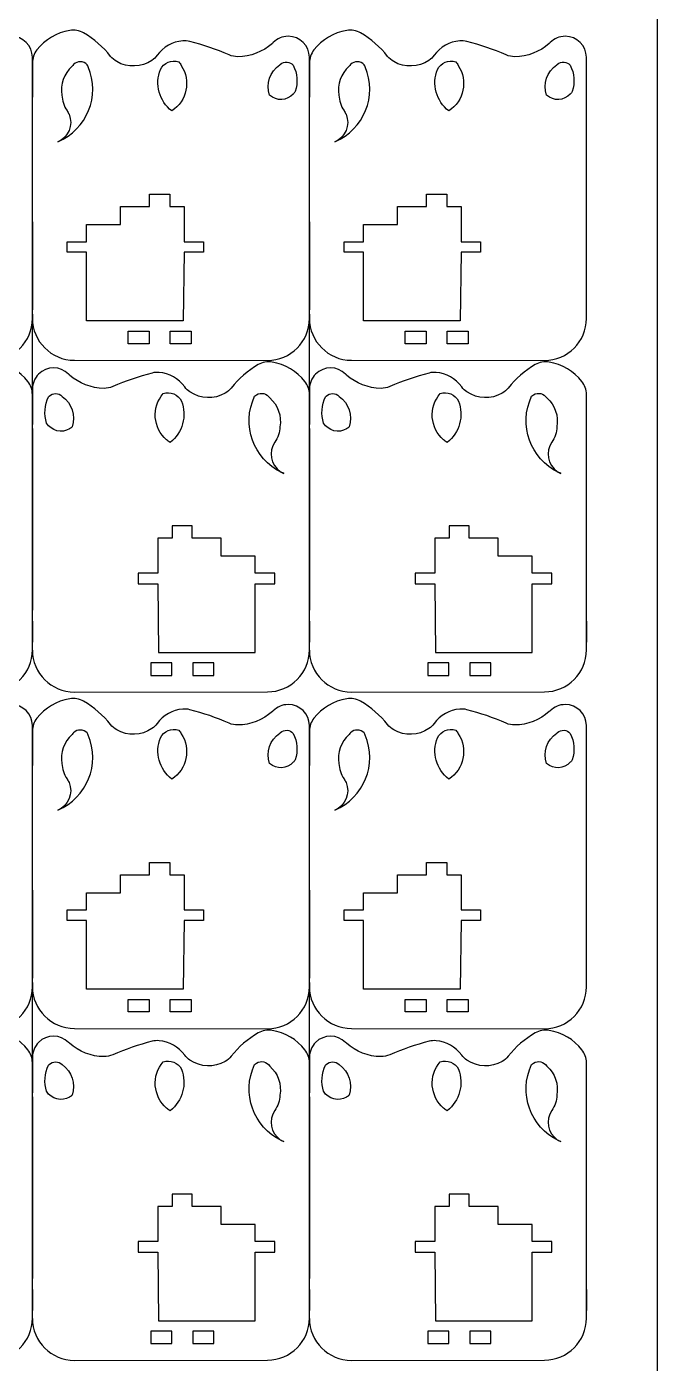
# Model space of a CAD drawing. Header units: inches. Extents: x -1166 to 134, y 1090 to 1990.
# Drawn here: x -15.9 to 134.4, y 1262.4 to 1580.8 of the extents above; entities that cross this region are included whole.
import ezdxf

# ---------------------------------------------------------------- set-up
doc = ezdxf.new("R2010")
doc.units = ezdxf.units.IN
doc.header["$MEASUREMENT"] = 0
for name, color, linetype in [('Corte exterior', 7, 'Continuous'), ('grabado linea medio', 7, 'Continuous'), ('Material', 7, 'Continuous')]:
    doc.layers.add(name, color=color, linetype=linetype)

# ---------------------------------------------------------------- blocks, each defined once
blk = doc.blocks.new('block 449')
at = {"layer": 'Corte exterior', "color": 1, "lineweight": 25}
blk.add_lwpolyline([(-14.5, 1439.18), (-14.5, 1434.18)], dxfattribs=at)
blk = doc.blocks.new('block 450')
at = {"layer": 'Corte exterior', "color": 1, "lineweight": 25}
blk.add_lwpolyline([(-14.5, 1280), (-14.5, 1275)], dxfattribs=at)
blk = doc.blocks.new('block 454')
at = {"layer": 'Corte exterior', "color": 1, "lineweight": 25}
blk.add_open_spline([(-80.51, 1273.11), (-80.51, 1267.59), (-76.03, 1263.11), (-70.51, 1263.11), (-70.5, 1263.11), (-70.5, 1263.11), (-70.5, 1263.11), (-70.5, 1263.11), (-24.5, 1263.16), (-24.5, 1263.16), (-18.98, 1263.16), (-14.51, 1267.64), (-14.51, 1273.16), (-14.51, 1273.16), (-14.51, 1334), (-14.51, 1334), (-14.51, 1335.12), (-14.88, 1336.2), (-15.58, 1337.08), (-17.51, 1339.55), (-20.3, 1341.2), (-23.39, 1341.71), (-24.53, 1341.9), (-25.7, 1341.69), (-26.71, 1341.11), (-29.18, 1339.68), (-31.36, 1337.79), (-33.13, 1335.54), (-33.53, 1335.03), (-34.03, 1334.6), (-34.59, 1334.28), (-37.22, 1332.79), (-40.46, 1332.91), (-42.97, 1334.59), (-43.45, 1334.92), (-43.87, 1335.32), (-44.22, 1335.79), (-45.66, 1337.77), (-47.89, 1339.03), (-50.33, 1339.24), (-50.89, 1339.29), (-51.46, 1339.25), (-52, 1339.11), (-55.21, 1338.29), (-58.34, 1337.21), (-61.37, 1335.88), (-62.02, 1335.59), (-62.73, 1335.44), (-63.44, 1335.45), (-66.48, 1335.48), (-69.4, 1336.62), (-71.67, 1338.64), (-71.74, 1338.7), (-71.81, 1338.77), (-71.88, 1338.84), (-73.85, 1340.81), (-77.05, 1340.82), (-79.02, 1338.85), (-79.96, 1337.91), (-80.5, 1336.64), (-80.51, 1335.31), (-80.51, 1335.31), (-80.5, 1353.15), (-80.5, 1353.15), (-80.5, 1353.15), (-80.5, 1352.15), (-80.5, 1352.15), (-80.5, 1346.63), (-76.03, 1342.16), (-70.52, 1342.15), (-70.52, 1342.15), (-24.51, 1342.1), (-24.51, 1342.1), (-18.99, 1342.1), (-14.51, 1346.57), (-14.5, 1352.1), (-14.5, 1352.1), (-14.5, 1352.1), (-14.5, 1352.1), (-14.5, 1352.1), (-14.5, 1414.31), (-14.5, 1414.31), (-14.53, 1417.09), (-16.8, 1419.34), (-19.59, 1419.32), (-20.92, 1419.31), (-22.19, 1418.77), (-23.13, 1417.83), (-23.2, 1417.76), (-23.27, 1417.7), (-23.34, 1417.63), (-25.61, 1415.61), (-28.53, 1414.48), (-31.57, 1414.45), (-32.28, 1414.44), (-32.99, 1414.58), (-33.64, 1414.87), (-36.67, 1416.2), (-39.8, 1417.28), (-43.01, 1418.1), (-43.56, 1418.24), (-44.12, 1418.28), (-44.68, 1418.24), (-47.12, 1418.02), (-49.35, 1416.76), (-50.8, 1414.79), (-51.14, 1414.32), (-51.56, 1413.91), (-52.05, 1413.59), (-54.55, 1411.91), (-57.79, 1411.78), (-60.42, 1413.27), (-60.98, 1413.6), (-61.48, 1414.02), (-61.88, 1414.53), (-63.65, 1416.78), (-65.83, 1418.67), (-68.31, 1420.1), (-69.31, 1420.68), (-70.48, 1420.9), (-71.63, 1420.71), (-74.72, 1420.19), (-77.5, 1418.54), (-79.44, 1416.08), (-80.13, 1415.2), (-80.5, 1414.11), (-80.5, 1412.99), (-80.5, 1412.99), (-80.5, 1404.81), (-80.5, 1404.81)], degree=3, knots=[0, 0, 0, 0, 1, 1, 1, 2, 2, 2, 3, 3, 3, 4, 4, 4, 5, 5, 5, 6, 6, 6, 7, 7, 7, 8, 8, 8, 9, 9, 9, 10, 10, 10, 11, 11, 11, 12, 12, 12, 13, 13, 13, 14, 14, 14, 15, 15, 15, 16, 16, 16, 17, 17, 17, 18, 18, 18, 19, 19, 19, 20, 20, 20, 21, 21, 21, 22, 22, 22, 23, 23, 23, 24, 24, 24, 25, 25, 25, 26, 26, 26, 27, 27, 27, 28, 28, 28, 29, 29, 29, 30, 30, 30, 31, 31, 31, 32, 32, 32, 33, 33, 33, 34, 34, 34, 35, 35, 35, 36, 36, 36, 37, 37, 37, 38, 38, 38, 39, 39, 39, 40, 40, 40, 41, 41, 41, 42, 42, 42, 43, 43, 43, 43], dxfattribs=at)
blk = doc.blocks.new('block 455')
at = {"layer": 'Corte exterior', "color": 1, "lineweight": 25}
blk.add_open_spline([(-80.51, 1432.3), (-80.51, 1426.77), (-76.03, 1422.3), (-70.51, 1422.3), (-70.5, 1422.3), (-70.5, 1422.3), (-70.5, 1422.3), (-70.5, 1422.3), (-24.5, 1422.34), (-24.5, 1422.34), (-18.98, 1422.35), (-14.51, 1426.82), (-14.51, 1432.34), (-14.51, 1432.34), (-14.51, 1493.18), (-14.51, 1493.18), (-14.51, 1494.3), (-14.88, 1495.39), (-15.58, 1496.27), (-17.51, 1498.73), (-20.3, 1500.38), (-23.39, 1500.9), (-24.53, 1501.09), (-25.7, 1500.87), (-26.71, 1500.29), (-29.18, 1498.86), (-31.36, 1496.97), (-33.13, 1494.72), (-33.53, 1494.21), (-34.03, 1493.79), (-34.59, 1493.47), (-37.22, 1491.97), (-40.46, 1492.1), (-42.97, 1493.78), (-43.45, 1494.1), (-43.87, 1494.51), (-44.22, 1494.98), (-45.66, 1496.95), (-47.89, 1498.21), (-50.33, 1498.43), (-50.89, 1498.47), (-51.46, 1498.43), (-52, 1498.29), (-55.21, 1497.47), (-58.34, 1496.39), (-61.37, 1495.06), (-62.02, 1494.77), (-62.73, 1494.63), (-63.44, 1494.64), (-66.48, 1494.67), (-69.4, 1495.8), (-71.67, 1497.82), (-71.74, 1497.89), (-71.81, 1497.95), (-71.88, 1498.02), (-73.85, 1500), (-77.05, 1500), (-79.02, 1498.03), (-79.96, 1497.1), (-80.5, 1495.82), (-80.51, 1494.5), (-80.51, 1494.5), (-80.5, 1512.33), (-80.5, 1512.33), (-80.5, 1512.33), (-80.5, 1511.33), (-80.5, 1511.33), (-80.5, 1505.82), (-76.03, 1501.34), (-70.52, 1501.33), (-70.52, 1501.33), (-24.51, 1501.29), (-24.51, 1501.29), (-18.99, 1501.28), (-14.51, 1505.76), (-14.5, 1511.28), (-14.5, 1511.28), (-14.5, 1511.29), (-14.5, 1511.29), (-14.5, 1511.29), (-14.5, 1573.49), (-14.5, 1573.49), (-14.53, 1576.28), (-16.8, 1578.52), (-19.59, 1578.5), (-20.92, 1578.49), (-22.19, 1577.96), (-23.13, 1577.02), (-23.2, 1576.95), (-23.27, 1576.88), (-23.34, 1576.81), (-25.61, 1574.79), (-28.53, 1573.66), (-31.57, 1573.63), (-32.28, 1573.62), (-32.99, 1573.77), (-33.64, 1574.05), (-36.67, 1575.39), (-39.8, 1576.47), (-43.01, 1577.28), (-43.56, 1577.42), (-44.12, 1577.47), (-44.68, 1577.42), (-47.12, 1577.2), (-49.35, 1575.95), (-50.8, 1573.97), (-51.14, 1573.5), (-51.56, 1573.1), (-52.05, 1572.77), (-54.55, 1571.09), (-57.79, 1570.97), (-60.42, 1572.46), (-60.98, 1572.78), (-61.48, 1573.21), (-61.88, 1573.72), (-63.65, 1575.97), (-65.83, 1577.86), (-68.31, 1579.29), (-69.31, 1579.87), (-70.48, 1580.08), (-71.63, 1579.89), (-74.72, 1579.38), (-77.5, 1577.73), (-79.44, 1575.26), (-80.13, 1574.38), (-80.5, 1573.29), (-80.5, 1572.17), (-80.5, 1572.17), (-80.5, 1564), (-80.5, 1564)], degree=3, knots=[0, 0, 0, 0, 1, 1, 1, 2, 2, 2, 3, 3, 3, 4, 4, 4, 5, 5, 5, 6, 6, 6, 7, 7, 7, 8, 8, 8, 9, 9, 9, 10, 10, 10, 11, 11, 11, 12, 12, 12, 13, 13, 13, 14, 14, 14, 15, 15, 15, 16, 16, 16, 17, 17, 17, 18, 18, 18, 19, 19, 19, 20, 20, 20, 21, 21, 21, 22, 22, 22, 23, 23, 23, 24, 24, 24, 25, 25, 25, 26, 26, 26, 27, 27, 27, 28, 28, 28, 29, 29, 29, 30, 30, 30, 31, 31, 31, 32, 32, 32, 33, 33, 33, 34, 34, 34, 35, 35, 35, 36, 36, 36, 37, 37, 37, 38, 38, 38, 39, 39, 39, 40, 40, 40, 41, 41, 41, 42, 42, 42, 43, 43, 43, 43], dxfattribs=at)
blk = doc.blocks.new('block 514')
at = {"layer": 'Corte exterior', "color": 1, "lineweight": 25}
blk.add_lwpolyline([(-14.5, 1535.3), (-14.5, 1563)], dxfattribs=at)
blk = doc.blocks.new('block 515')
at = {"layer": 'Corte exterior', "color": 1, "lineweight": 25}
blk.add_lwpolyline([(-14.5, 1376.12), (-14.5, 1403.81)], dxfattribs=at)
blk = doc.blocks.new('block 519')
at = {"layer": 'Corte exterior', "color": 1, "lineweight": 25}
blk.add_lwpolyline([(-14.5, 1494.5), (-14.5, 1486.04)], dxfattribs=at)
blk = doc.blocks.new('block 520')
at = {"layer": 'Corte exterior', "color": 1, "lineweight": 25}
blk.add_lwpolyline([(-14.5, 1335.31), (-14.5, 1326.85)], dxfattribs=at)
blk = doc.blocks.new('block 524')
at = {"layer": 'Corte exterior', "color": 1, "lineweight": 25}
blk.add_lwpolyline([(-14.5, 1485.04), (-14.5, 1441.8)], dxfattribs=at)
blk = doc.blocks.new('block 525')
at = {"layer": 'Corte exterior', "color": 1, "lineweight": 25}
blk.add_lwpolyline([(-14.5, 1325.85), (-14.5, 1282.61)], dxfattribs=at)
blk = doc.blocks.new('block 529')
at = {"layer": 'Corte exterior', "color": 1, "lineweight": 25}
blk.add_lwpolyline([(-14.5, 1534.3), (-14.5, 1513.33)], dxfattribs=at)
blk = doc.blocks.new('block 530')
at = {"layer": 'Corte exterior', "color": 1, "lineweight": 25}
blk.add_lwpolyline([(-14.5, 1375.12), (-14.5, 1354.15)], dxfattribs=at)
blk = doc.blocks.new('block 534')
at = {"layer": 'Corte exterior', "color": 1, "lineweight": 25}
blk.add_lwpolyline([(51.5, 1439.18), (51.5, 1434.18)], dxfattribs=at)
blk = doc.blocks.new('block 535')
at = {"layer": 'Corte exterior', "color": 1, "lineweight": 25}
blk.add_lwpolyline([(51.5, 1280), (51.5, 1275)], dxfattribs=at)
blk = doc.blocks.new('block 539')
at = {"layer": 'Corte exterior', "color": 1, "lineweight": 25}
blk.add_open_spline([(-14.5, 1273.11), (-14.5, 1267.59), (-10.03, 1263.11), (-4.5, 1263.11), (-4.5, 1263.11), (-4.5, 1263.11), (-4.49, 1263.11), (-4.49, 1263.11), (41.51, 1263.16), (41.51, 1263.16), (47.03, 1263.16), (51.5, 1267.64), (51.5, 1273.16), (51.5, 1273.16), (51.5, 1334), (51.5, 1334), (51.5, 1335.12), (51.12, 1336.2), (50.43, 1337.08), (48.49, 1339.55), (45.71, 1341.2), (42.62, 1341.71), (41.47, 1341.9), (40.3, 1341.69), (39.3, 1341.11), (36.82, 1339.68), (34.64, 1337.79), (32.87, 1335.54), (32.47, 1335.03), (31.97, 1334.6), (31.41, 1334.28), (28.78, 1332.79), (25.54, 1332.91), (23.04, 1334.59), (22.55, 1334.92), (22.13, 1335.32), (21.79, 1335.79), (20.34, 1337.77), (18.11, 1339.03), (15.67, 1339.24), (15.11, 1339.29), (14.55, 1339.25), (14, 1339.11), (10.79, 1338.29), (7.66, 1337.21), (4.63, 1335.88), (3.98, 1335.59), (3.27, 1335.44), (2.56, 1335.45), (-0.47, 1335.48), (-3.4, 1336.62), (-5.66, 1338.64), (-5.74, 1338.7), (-5.81, 1338.77), (-5.88, 1338.84), (-7.85, 1340.81), (-11.05, 1340.82), (-13.02, 1338.85), (-13.96, 1337.91), (-14.49, 1336.64), (-14.5, 1335.31), (-14.5, 1335.31), (-14.5, 1353.15), (-14.5, 1353.15), (-14.5, 1353.15), (-14.5, 1352.15), (-14.5, 1352.15), (-14.5, 1346.63), (-10.03, 1342.16), (-4.51, 1342.15), (-4.51, 1342.15), (41.49, 1342.1), (41.49, 1342.1), (47.01, 1342.1), (51.49, 1346.57), (51.5, 1352.1), (51.5, 1352.1), (51.5, 1352.1), (51.5, 1352.1), (51.5, 1352.1), (51.5, 1414.31), (51.5, 1414.31), (51.48, 1417.09), (49.2, 1419.34), (46.41, 1419.32), (45.08, 1419.31), (43.81, 1418.77), (42.87, 1417.83), (42.8, 1417.76), (42.73, 1417.7), (42.66, 1417.63), (40.39, 1415.61), (37.47, 1414.48), (34.43, 1414.45), (33.72, 1414.44), (33.02, 1414.58), (32.36, 1414.87), (29.33, 1416.2), (26.2, 1417.28), (22.99, 1418.1), (22.45, 1418.24), (21.88, 1418.28), (21.32, 1418.24), (18.88, 1418.02), (16.65, 1416.76), (15.21, 1414.79), (14.86, 1414.32), (14.44, 1413.91), (13.96, 1413.59), (11.45, 1411.91), (8.21, 1411.78), (5.58, 1413.27), (5.02, 1413.6), (4.52, 1414.02), (4.12, 1414.53), (2.35, 1416.78), (0.17, 1418.67), (-2.3, 1420.1), (-3.31, 1420.68), (-4.48, 1420.9), (-5.62, 1420.71), (-8.71, 1420.19), (-11.5, 1418.54), (-13.43, 1416.08), (-14.13, 1415.2), (-14.5, 1414.11), (-14.5, 1412.99), (-14.5, 1412.99), (-14.5, 1404.81), (-14.5, 1404.81)], degree=3, knots=[0, 0, 0, 0, 1, 1, 1, 2, 2, 2, 3, 3, 3, 4, 4, 4, 5, 5, 5, 6, 6, 6, 7, 7, 7, 8, 8, 8, 9, 9, 9, 10, 10, 10, 11, 11, 11, 12, 12, 12, 13, 13, 13, 14, 14, 14, 15, 15, 15, 16, 16, 16, 17, 17, 17, 18, 18, 18, 19, 19, 19, 20, 20, 20, 21, 21, 21, 22, 22, 22, 23, 23, 23, 24, 24, 24, 25, 25, 25, 26, 26, 26, 27, 27, 27, 28, 28, 28, 29, 29, 29, 30, 30, 30, 31, 31, 31, 32, 32, 32, 33, 33, 33, 34, 34, 34, 35, 35, 35, 36, 36, 36, 37, 37, 37, 38, 38, 38, 39, 39, 39, 40, 40, 40, 41, 41, 41, 42, 42, 42, 43, 43, 43, 43], dxfattribs=at)
blk = doc.blocks.new('block 540')
at = {"layer": 'Corte exterior', "color": 1, "lineweight": 25}
blk.add_open_spline([(-14.5, 1432.3), (-14.5, 1426.77), (-10.03, 1422.3), (-4.5, 1422.3), (-4.5, 1422.3), (-4.5, 1422.3), (-4.49, 1422.3), (-4.49, 1422.3), (41.51, 1422.34), (41.51, 1422.34), (47.03, 1422.35), (51.5, 1426.82), (51.5, 1432.34), (51.5, 1432.34), (51.5, 1493.18), (51.5, 1493.18), (51.5, 1494.3), (51.12, 1495.39), (50.43, 1496.27), (48.49, 1498.73), (45.71, 1500.38), (42.62, 1500.9), (41.47, 1501.09), (40.3, 1500.87), (39.3, 1500.29), (36.82, 1498.86), (34.64, 1496.97), (32.87, 1494.72), (32.47, 1494.21), (31.97, 1493.79), (31.41, 1493.47), (28.78, 1491.97), (25.54, 1492.1), (23.04, 1493.78), (22.55, 1494.1), (22.13, 1494.51), (21.79, 1494.98), (20.34, 1496.95), (18.11, 1498.21), (15.67, 1498.43), (15.11, 1498.47), (14.55, 1498.43), (14, 1498.29), (10.79, 1497.47), (7.66, 1496.39), (4.63, 1495.06), (3.98, 1494.77), (3.27, 1494.63), (2.56, 1494.64), (-0.47, 1494.67), (-3.4, 1495.8), (-5.66, 1497.82), (-5.74, 1497.89), (-5.81, 1497.95), (-5.88, 1498.02), (-7.85, 1500), (-11.05, 1500), (-13.02, 1498.03), (-13.96, 1497.1), (-14.49, 1495.82), (-14.5, 1494.5), (-14.5, 1494.5), (-14.5, 1512.33), (-14.5, 1512.33), (-14.5, 1512.33), (-14.5, 1511.33), (-14.5, 1511.33), (-14.5, 1505.82), (-10.03, 1501.34), (-4.51, 1501.33), (-4.51, 1501.33), (41.49, 1501.29), (41.49, 1501.29), (47.01, 1501.28), (51.49, 1505.76), (51.5, 1511.28), (51.5, 1511.28), (51.5, 1511.29), (51.5, 1511.29), (51.5, 1511.29), (51.5, 1573.49), (51.5, 1573.49), (51.48, 1576.28), (49.2, 1578.52), (46.41, 1578.5), (45.08, 1578.49), (43.81, 1577.96), (42.87, 1577.02), (42.8, 1576.95), (42.73, 1576.88), (42.66, 1576.81), (40.39, 1574.79), (37.47, 1573.66), (34.43, 1573.63), (33.72, 1573.62), (33.02, 1573.77), (32.36, 1574.05), (29.33, 1575.39), (26.2, 1576.47), (22.99, 1577.28), (22.45, 1577.42), (21.88, 1577.47), (21.32, 1577.42), (18.88, 1577.2), (16.65, 1575.95), (15.21, 1573.97), (14.86, 1573.5), (14.44, 1573.1), (13.96, 1572.77), (11.45, 1571.09), (8.21, 1570.97), (5.58, 1572.46), (5.02, 1572.78), (4.52, 1573.21), (4.12, 1573.72), (2.35, 1575.97), (0.17, 1577.86), (-2.3, 1579.29), (-3.31, 1579.87), (-4.48, 1580.08), (-5.62, 1579.89), (-8.71, 1579.38), (-11.5, 1577.73), (-13.43, 1575.26), (-14.13, 1574.38), (-14.5, 1573.29), (-14.5, 1572.17), (-14.5, 1572.17), (-14.5, 1564), (-14.5, 1564)], degree=3, knots=[0, 0, 0, 0, 1, 1, 1, 2, 2, 2, 3, 3, 3, 4, 4, 4, 5, 5, 5, 6, 6, 6, 7, 7, 7, 8, 8, 8, 9, 9, 9, 10, 10, 10, 11, 11, 11, 12, 12, 12, 13, 13, 13, 14, 14, 14, 15, 15, 15, 16, 16, 16, 17, 17, 17, 18, 18, 18, 19, 19, 19, 20, 20, 20, 21, 21, 21, 22, 22, 22, 23, 23, 23, 24, 24, 24, 25, 25, 25, 26, 26, 26, 27, 27, 27, 28, 28, 28, 29, 29, 29, 30, 30, 30, 31, 31, 31, 32, 32, 32, 33, 33, 33, 34, 34, 34, 35, 35, 35, 36, 36, 36, 37, 37, 37, 38, 38, 38, 39, 39, 39, 40, 40, 40, 41, 41, 41, 42, 42, 42, 43, 43, 43, 43], dxfattribs=at)
blk = doc.blocks.new('block 544')
at = {"layer": 'Corte exterior', "color": 1, "lineweight": 25}
blk.add_lwpolyline([(-14.5, 1273.11), (-14.5, 1281.61)], dxfattribs=at)
blk = doc.blocks.new('block 545')
at = {"layer": 'Corte exterior', "color": 1, "lineweight": 25}
blk.add_lwpolyline([(-14.5, 1432.3), (-14.5, 1440.8)], dxfattribs=at)
blk = doc.blocks.new('block 549')
at = {"layer": 'Corte exterior', "color": 1, "lineweight": 25}
blk.add_lwpolyline([(13.7, 1267.09), (18.7, 1267.09), (18.7, 1270.09), (13.7, 1270.09), (13.7, 1267.09)], dxfattribs=at)
blk = doc.blocks.new('block 550')
at = {"layer": 'Corte exterior', "color": 1, "lineweight": 25}
blk.add_lwpolyline([(13.7, 1426.28), (18.7, 1426.28), (18.7, 1429.28), (13.7, 1429.28), (13.7, 1426.28)], dxfattribs=at)
blk = doc.blocks.new('block 554')
at = {"layer": 'Corte exterior', "color": 1, "lineweight": 25}
blk.add_lwpolyline([(23.7, 1267.09), (28.7, 1267.09), (28.7, 1270.09), (23.7, 1270.09), (23.7, 1267.09)], dxfattribs=at)
blk = doc.blocks.new('block 555')
at = {"layer": 'Corte exterior', "color": 1, "lineweight": 25}
blk.add_lwpolyline([(23.7, 1426.28), (28.7, 1426.28), (28.7, 1429.28), (23.7, 1429.28), (23.7, 1426.28)], dxfattribs=at)
blk = doc.blocks.new('block 559')
at = {"layer": 'Corte exterior', "color": 1, "lineweight": 25}
blk.add_open_spline([(-11.12, 1327.19), (-9.98, 1325.3), (-7.52, 1324.69), (-5.63, 1325.83), (-5.41, 1325.96), (-5.2, 1326.12), (-5.01, 1326.29), (-4.12, 1328.98), (-5.1, 1331.93), (-7.43, 1333.55), (-8.28, 1334.4), (-9.66, 1334.41), (-10.52, 1333.57), (-10.57, 1333.52), (-10.61, 1333.47), (-10.66, 1333.42), (-11.62, 1331.49), (-11.79, 1329.25), (-11.12, 1327.19)], degree=3, knots=[0, 0, 0, 0, 1, 1, 1, 2, 2, 2, 3, 3, 3, 4, 4, 4, 5, 5, 5, 6, 6, 6, 6], dxfattribs=at)
blk = doc.blocks.new('block 560')
at = {"layer": 'Corte exterior', "color": 1, "lineweight": 25}
blk.add_open_spline([(-11.12, 1486.37), (-9.98, 1484.48), (-7.52, 1483.87), (-5.63, 1485.01), (-5.41, 1485.15), (-5.2, 1485.3), (-5.01, 1485.47), (-4.12, 1488.16), (-5.1, 1491.12), (-7.43, 1492.73), (-8.28, 1493.59), (-9.66, 1493.6), (-10.52, 1492.75), (-10.57, 1492.71), (-10.61, 1492.66), (-10.66, 1492.61), (-11.62, 1490.67), (-11.79, 1488.43), (-11.12, 1486.37)], degree=3, knots=[0, 0, 0, 0, 1, 1, 1, 2, 2, 2, 3, 3, 3, 4, 4, 4, 5, 5, 5, 6, 6, 6, 6], dxfattribs=at)
blk = doc.blocks.new('block 564')
at = {"layer": 'Corte exterior', "color": 1, "lineweight": 25}
blk.add_open_spline([(18.3, 1322.55), (21.28, 1324.89), (22.38, 1328.9), (21.01, 1332.43), (20.21, 1334.03), (18.35, 1334.79), (16.65, 1334.22), (13.83, 1330.94), (14.19, 1326), (17.47, 1323.17), (17.73, 1322.95), (18.01, 1322.74), (18.3, 1322.55)], degree=3, knots=[0, 0, 0, 0, 1, 1, 1, 2, 2, 2, 3, 3, 3, 4, 4, 4, 4], dxfattribs=at)
blk = doc.blocks.new('block 565')
at = {"layer": 'Corte exterior', "color": 1, "lineweight": 25}
blk.add_open_spline([(18.3, 1481.73), (21.28, 1484.07), (22.38, 1488.08), (21.01, 1491.61), (20.21, 1493.21), (18.35, 1493.98), (16.65, 1493.4), (13.83, 1490.13), (14.19, 1485.18), (17.47, 1482.36), (17.73, 1482.13), (18.01, 1481.92), (18.3, 1481.73)], degree=3, knots=[0, 0, 0, 0, 1, 1, 1, 2, 2, 2, 3, 3, 3, 4, 4, 4, 4], dxfattribs=at)
blk = doc.blocks.new('block 569')
at = {"layer": 'Corte exterior', "color": 1, "lineweight": 25}
blk.add_open_spline([(45.43, 1315.19), (45.12, 1315.32), (44.83, 1315.48), (44.56, 1315.66), (42.28, 1317.22), (41.69, 1320.33), (43.25, 1322.61), (44, 1323.7), (44.41, 1324.99), (44.46, 1326.31), (44.91, 1328.86), (44, 1331.46), (42.06, 1333.17), (41.39, 1334.26), (39.96, 1334.59), (38.88, 1333.91), (38.72, 1333.81), (38.57, 1333.69), (38.44, 1333.56), (35.22, 1326.76), (38.11, 1318.64), (44.91, 1315.42), (45.08, 1315.34), (45.25, 1315.26), (45.43, 1315.19)], degree=3, knots=[0, 0, 0, 0, 1, 1, 1, 2, 2, 2, 3, 3, 3, 4, 4, 4, 5, 5, 5, 6, 6, 6, 7, 7, 7, 8, 8, 8, 8], dxfattribs=at)
blk = doc.blocks.new('block 570')
at = {"layer": 'Corte exterior', "color": 1, "lineweight": 25}
blk.add_open_spline([(45.43, 1474.37), (45.12, 1474.5), (44.83, 1474.66), (44.56, 1474.85), (42.28, 1476.4), (41.69, 1479.52), (43.25, 1481.8), (44, 1482.89), (44.41, 1484.17), (44.46, 1485.49), (44.91, 1488.04), (44, 1490.64), (42.06, 1492.36), (41.39, 1493.44), (39.96, 1493.77), (38.88, 1493.1), (38.72, 1493), (38.57, 1492.88), (38.44, 1492.74), (35.22, 1485.95), (38.11, 1477.83), (44.91, 1474.6), (45.08, 1474.52), (45.25, 1474.45), (45.43, 1474.37)], degree=3, knots=[0, 0, 0, 0, 1, 1, 1, 2, 2, 2, 3, 3, 3, 4, 4, 4, 5, 5, 5, 6, 6, 6, 7, 7, 7, 8, 8, 8, 8], dxfattribs=at)
blk = doc.blocks.new('block 574')
at = {"layer": 'Corte exterior', "color": 1, "lineweight": 25}
blk.add_lwpolyline([(13.3, 1349.09), (13.3, 1346.09), (8.3, 1346.09), (8.3, 1349.09), (13.3, 1349.09)], dxfattribs=at)
blk = doc.blocks.new('block 575')
at = {"layer": 'Corte exterior', "color": 1, "lineweight": 25}
blk.add_lwpolyline([(13.3, 1508.27), (13.3, 1505.27), (8.3, 1505.27), (8.3, 1508.27), (13.3, 1508.27)], dxfattribs=at)
blk = doc.blocks.new('block 579')
at = {"layer": 'Corte exterior', "color": 1, "lineweight": 25}
blk.add_lwpolyline([(23.3, 1349.09), (23.3, 1346.09), (18.3, 1346.09), (18.3, 1349.09), (23.3, 1349.09)], dxfattribs=at)
blk = doc.blocks.new('block 580')
at = {"layer": 'Corte exterior', "color": 1, "lineweight": 25}
blk.add_lwpolyline([(23.3, 1508.27), (23.3, 1505.27), (18.3, 1505.27), (18.3, 1508.27), (23.3, 1508.27)], dxfattribs=at)
blk = doc.blocks.new('block 584')
at = {"layer": 'Corte exterior', "color": 1, "lineweight": 25}
blk.add_open_spline([(-8.43, 1394.18), (-5.89, 1395.26), (-4.7, 1398.2), (-5.78, 1400.74), (-5.91, 1401.04), (-6.07, 1401.33), (-6.26, 1401.61), (-7, 1402.7), (-7.42, 1403.98), (-7.46, 1405.3), (-7.92, 1407.85), (-7.01, 1410.45), (-5.07, 1412.17), (-4.97, 1412.33), (-4.85, 1412.47), (-4.72, 1412.61), (-3.8, 1413.49), (-2.33, 1413.47), (-1.44, 1412.55), (-1.36, 1412.38), (-1.29, 1412.21), (-1.21, 1412.04), (1.72, 1405.11), (-1.51, 1397.12), (-8.43, 1394.18)], degree=3, knots=[0, 0, 0, 0, 1, 1, 1, 2, 2, 2, 3, 3, 3, 4, 4, 4, 5, 5, 5, 6, 6, 6, 7, 7, 7, 8, 8, 8, 8], dxfattribs=at)
blk = doc.blocks.new('block 585')
at = {"layer": 'Corte exterior', "color": 1, "lineweight": 25}
blk.add_open_spline([(-8.43, 1553.37), (-5.89, 1554.44), (-4.7, 1557.38), (-5.78, 1559.92), (-5.91, 1560.23), (-6.07, 1560.52), (-6.26, 1560.79), (-7, 1561.88), (-7.42, 1563.16), (-7.46, 1564.49), (-7.92, 1567.03), (-7.01, 1569.64), (-5.07, 1571.35), (-4.97, 1571.51), (-4.85, 1571.66), (-4.72, 1571.79), (-3.8, 1572.68), (-2.33, 1572.66), (-1.44, 1571.74), (-1.36, 1571.57), (-1.29, 1571.39), (-1.21, 1571.22), (1.72, 1564.3), (-1.51, 1556.3), (-8.43, 1553.37)], degree=3, knots=[0, 0, 0, 0, 1, 1, 1, 2, 2, 2, 3, 3, 3, 4, 4, 4, 5, 5, 5, 6, 6, 6, 7, 7, 7, 8, 8, 8, 8], dxfattribs=at)
blk = doc.blocks.new('block 589')
at = {"layer": 'Corte exterior', "color": 1, "lineweight": 25}
blk.add_open_spline([(20.35, 1413.21), (18.65, 1413.79), (16.79, 1413.02), (15.98, 1411.42), (14.62, 1407.89), (15.72, 1403.88), (18.69, 1401.54), (22.31, 1403.9), (23.33, 1408.76), (20.97, 1412.38), (20.78, 1412.67), (20.57, 1412.95), (20.35, 1413.21)], degree=3, knots=[0, 0, 0, 0, 1, 1, 1, 2, 2, 2, 3, 3, 3, 4, 4, 4, 4], dxfattribs=at)
blk = doc.blocks.new('block 590')
at = {"layer": 'Corte exterior', "color": 1, "lineweight": 25}
blk.add_open_spline([(20.35, 1572.4), (18.65, 1572.97), (16.79, 1572.21), (15.98, 1570.6), (14.62, 1567.07), (15.72, 1563.07), (18.69, 1560.72), (22.31, 1563.09), (23.33, 1567.94), (20.97, 1571.56), (20.78, 1571.85), (20.57, 1572.13), (20.35, 1572.4)], degree=3, knots=[0, 0, 0, 0, 1, 1, 1, 2, 2, 2, 3, 3, 3, 4, 4, 4, 4], dxfattribs=at)
blk = doc.blocks.new('block 594')
at = {"layer": 'Corte exterior', "color": 1, "lineweight": 25}
blk.add_open_spline([(47.65, 1412.41), (46.87, 1413.34), (45.49, 1413.45), (44.57, 1412.68), (44.52, 1412.63), (44.47, 1412.59), (44.43, 1412.54), (42.1, 1410.93), (41.11, 1407.97), (42.01, 1405.28), (43.65, 1403.8), (46.17, 1403.93), (47.66, 1405.57), (47.83, 1405.76), (47.98, 1405.96), (48.12, 1406.18), (48.78, 1408.24), (48.62, 1410.48), (47.65, 1412.41)], degree=3, knots=[0, 0, 0, 0, 1, 1, 1, 2, 2, 2, 3, 3, 3, 4, 4, 4, 5, 5, 5, 6, 6, 6, 6], dxfattribs=at)
blk = doc.blocks.new('block 595')
at = {"layer": 'Corte exterior', "color": 1, "lineweight": 25}
blk.add_open_spline([(47.65, 1571.6), (46.87, 1572.52), (45.49, 1572.64), (44.57, 1571.86), (44.52, 1571.82), (44.47, 1571.77), (44.43, 1571.72), (42.1, 1570.11), (41.11, 1567.15), (42.01, 1564.47), (43.65, 1562.99), (46.17, 1563.11), (47.66, 1564.75), (47.83, 1564.94), (47.98, 1565.15), (48.12, 1565.37), (48.78, 1567.42), (48.62, 1569.66), (47.65, 1571.6)], degree=3, knots=[0, 0, 0, 0, 1, 1, 1, 2, 2, 2, 3, 3, 3, 4, 4, 4, 5, 5, 5, 6, 6, 6, 6], dxfattribs=at)
blk = doc.blocks.new('block 599')
at = {"layer": 'Corte exterior', "color": 1, "lineweight": 25}
blk.add_lwpolyline([(51.5, 1535.3), (51.5, 1563)], dxfattribs=at)
blk = doc.blocks.new('block 600')
at = {"layer": 'Corte exterior', "color": 1, "lineweight": 25}
blk.add_lwpolyline([(51.5, 1376.12), (51.5, 1403.81)], dxfattribs=at)
blk = doc.blocks.new('block 604')
at = {"layer": 'Corte exterior', "color": 1, "lineweight": 25}
blk.add_lwpolyline([(51.5, 1494.5), (51.5, 1486.04)], dxfattribs=at)
blk = doc.blocks.new('block 605')
at = {"layer": 'Corte exterior', "color": 1, "lineweight": 25}
blk.add_lwpolyline([(51.5, 1335.31), (51.5, 1326.85)], dxfattribs=at)
blk = doc.blocks.new('block 609')
at = {"layer": 'Corte exterior', "color": 1, "lineweight": 25}
blk.add_lwpolyline([(51.5, 1485.04), (51.5, 1441.8)], dxfattribs=at)
blk = doc.blocks.new('block 610')
at = {"layer": 'Corte exterior', "color": 1, "lineweight": 25}
blk.add_lwpolyline([(51.5, 1325.85), (51.5, 1282.61)], dxfattribs=at)
blk = doc.blocks.new('block 614')
at = {"layer": 'Corte exterior', "color": 1, "lineweight": 25}
blk.add_lwpolyline([(51.5, 1534.3), (51.5, 1513.33)], dxfattribs=at)
blk = doc.blocks.new('block 615')
at = {"layer": 'Corte exterior', "color": 1, "lineweight": 25}
blk.add_lwpolyline([(51.5, 1375.12), (51.5, 1354.15)], dxfattribs=at)
blk = doc.blocks.new('block 619')
at = {"layer": 'Corte exterior', "color": 1, "lineweight": 25}
blk.add_lwpolyline([(117.5, 1439.18), (117.5, 1434.18)], dxfattribs=at)
blk = doc.blocks.new('block 620')
at = {"layer": 'Corte exterior', "color": 1, "lineweight": 25}
blk.add_lwpolyline([(117.5, 1280), (117.5, 1275)], dxfattribs=at)
blk = doc.blocks.new('block 624')
at = {"layer": 'Corte exterior', "color": 1, "lineweight": 25}
blk.add_open_spline([(51.5, 1273.11), (51.5, 1267.59), (55.98, 1263.11), (61.5, 1263.11), (61.5, 1263.11), (61.51, 1263.11), (61.51, 1263.11), (61.51, 1263.11), (107.51, 1263.16), (107.51, 1263.16), (113.03, 1263.16), (117.5, 1267.64), (117.5, 1273.16), (117.5, 1273.16), (117.5, 1334), (117.5, 1334), (117.5, 1335.12), (117.12, 1336.2), (116.43, 1337.08), (114.5, 1339.55), (111.71, 1341.2), (108.62, 1341.71), (107.48, 1341.9), (106.3, 1341.69), (105.3, 1341.11), (102.82, 1339.68), (100.64, 1337.79), (98.88, 1335.54), (98.47, 1335.03), (97.98, 1334.6), (97.41, 1334.28), (94.79, 1332.79), (91.55, 1332.91), (89.04, 1334.59), (88.56, 1334.92), (88.13, 1335.32), (87.79, 1335.79), (86.34, 1337.77), (84.12, 1339.03), (81.68, 1339.24), (81.12, 1339.29), (80.55, 1339.25), (80.01, 1339.11), (76.8, 1338.29), (73.66, 1337.21), (70.63, 1335.88), (69.98, 1335.59), (69.28, 1335.44), (68.57, 1335.45), (65.53, 1335.48), (62.61, 1336.62), (60.34, 1338.64), (60.26, 1338.7), (60.19, 1338.77), (60.12, 1338.84), (58.16, 1340.81), (54.96, 1340.82), (52.98, 1338.85), (52.04, 1337.91), (51.51, 1336.64), (51.5, 1335.31), (51.5, 1335.31), (51.5, 1353.15), (51.5, 1353.15), (51.5, 1353.15), (51.5, 1352.15), (51.5, 1352.15), (51.5, 1346.63), (55.97, 1342.16), (61.49, 1342.15), (61.49, 1342.15), (107.49, 1342.1), (107.49, 1342.1), (113.01, 1342.1), (117.5, 1346.57), (117.5, 1352.1), (117.5, 1352.1), (117.5, 1352.1), (117.5, 1352.1), (117.5, 1352.1), (117.5, 1414.31), (117.5, 1414.31), (117.48, 1417.09), (115.2, 1419.34), (112.42, 1419.32), (111.09, 1419.31), (109.81, 1418.77), (108.88, 1417.83), (108.81, 1417.76), (108.74, 1417.7), (108.66, 1417.63), (106.39, 1415.61), (103.47, 1414.48), (100.44, 1414.45), (99.72, 1414.44), (99.02, 1414.58), (98.37, 1414.87), (95.34, 1416.2), (92.2, 1417.28), (88.99, 1418.1), (88.45, 1418.24), (87.88, 1418.28), (87.32, 1418.24), (84.88, 1418.02), (82.66, 1416.76), (81.21, 1414.79), (80.87, 1414.32), (80.44, 1413.91), (79.96, 1413.59), (77.45, 1411.91), (74.21, 1411.78), (71.59, 1413.27), (71.02, 1413.6), (70.53, 1414.02), (70.12, 1414.53), (68.36, 1416.78), (66.18, 1418.67), (63.7, 1420.1), (62.7, 1420.68), (61.52, 1420.9), (60.38, 1420.71), (57.29, 1420.19), (54.5, 1418.54), (52.57, 1416.08), (51.88, 1415.2), (51.5, 1414.11), (51.5, 1412.99), (51.5, 1412.99), (51.5, 1404.81), (51.5, 1404.81)], degree=3, knots=[0, 0, 0, 0, 1, 1, 1, 2, 2, 2, 3, 3, 3, 4, 4, 4, 5, 5, 5, 6, 6, 6, 7, 7, 7, 8, 8, 8, 9, 9, 9, 10, 10, 10, 11, 11, 11, 12, 12, 12, 13, 13, 13, 14, 14, 14, 15, 15, 15, 16, 16, 16, 17, 17, 17, 18, 18, 18, 19, 19, 19, 20, 20, 20, 21, 21, 21, 22, 22, 22, 23, 23, 23, 24, 24, 24, 25, 25, 25, 26, 26, 26, 27, 27, 27, 28, 28, 28, 29, 29, 29, 30, 30, 30, 31, 31, 31, 32, 32, 32, 33, 33, 33, 34, 34, 34, 35, 35, 35, 36, 36, 36, 37, 37, 37, 38, 38, 38, 39, 39, 39, 40, 40, 40, 41, 41, 41, 42, 42, 42, 43, 43, 43, 43], dxfattribs=at)
blk = doc.blocks.new('block 625')
at = {"layer": 'Corte exterior', "color": 1, "lineweight": 25}
blk.add_open_spline([(51.5, 1432.3), (51.5, 1426.77), (55.98, 1422.3), (61.5, 1422.3), (61.5, 1422.3), (61.51, 1422.3), (61.51, 1422.3), (61.51, 1422.3), (107.51, 1422.34), (107.51, 1422.34), (113.03, 1422.35), (117.5, 1426.82), (117.5, 1432.34), (117.5, 1432.34), (117.5, 1493.18), (117.5, 1493.18), (117.5, 1494.3), (117.12, 1495.39), (116.43, 1496.27), (114.5, 1498.73), (111.71, 1500.38), (108.62, 1500.9), (107.48, 1501.09), (106.3, 1500.87), (105.3, 1500.29), (102.82, 1498.86), (100.64, 1496.97), (98.88, 1494.72), (98.47, 1494.21), (97.98, 1493.79), (97.41, 1493.47), (94.79, 1491.97), (91.55, 1492.1), (89.04, 1493.78), (88.56, 1494.1), (88.13, 1494.51), (87.79, 1494.98), (86.34, 1496.95), (84.12, 1498.21), (81.68, 1498.43), (81.12, 1498.47), (80.55, 1498.43), (80.01, 1498.29), (76.8, 1497.47), (73.66, 1496.39), (70.63, 1495.06), (69.98, 1494.77), (69.28, 1494.63), (68.57, 1494.64), (65.53, 1494.67), (62.61, 1495.8), (60.34, 1497.82), (60.26, 1497.89), (60.19, 1497.95), (60.12, 1498.02), (58.16, 1500), (54.96, 1500), (52.98, 1498.03), (52.04, 1497.1), (51.51, 1495.82), (51.5, 1494.5), (51.5, 1494.5), (51.5, 1512.33), (51.5, 1512.33), (51.5, 1512.33), (51.5, 1511.33), (51.5, 1511.33), (51.5, 1505.82), (55.97, 1501.34), (61.49, 1501.33), (61.49, 1501.33), (107.49, 1501.29), (107.49, 1501.29), (113.01, 1501.28), (117.5, 1505.76), (117.5, 1511.28), (117.5, 1511.28), (117.5, 1511.29), (117.5, 1511.29), (117.5, 1511.29), (117.5, 1573.49), (117.5, 1573.49), (117.48, 1576.28), (115.2, 1578.52), (112.42, 1578.5), (111.09, 1578.49), (109.81, 1577.96), (108.88, 1577.02), (108.81, 1576.95), (108.74, 1576.88), (108.66, 1576.81), (106.39, 1574.79), (103.47, 1573.66), (100.44, 1573.63), (99.72, 1573.62), (99.02, 1573.77), (98.37, 1574.05), (95.34, 1575.39), (92.2, 1576.47), (88.99, 1577.28), (88.45, 1577.42), (87.88, 1577.47), (87.32, 1577.42), (84.88, 1577.2), (82.66, 1575.95), (81.21, 1573.97), (80.87, 1573.5), (80.44, 1573.1), (79.96, 1572.77), (77.45, 1571.09), (74.21, 1570.97), (71.59, 1572.46), (71.02, 1572.78), (70.53, 1573.21), (70.12, 1573.72), (68.36, 1575.97), (66.18, 1577.86), (63.7, 1579.29), (62.7, 1579.87), (61.52, 1580.08), (60.38, 1579.89), (57.29, 1579.38), (54.5, 1577.73), (52.57, 1575.26), (51.88, 1574.38), (51.5, 1573.29), (51.5, 1572.17), (51.5, 1572.17), (51.5, 1564), (51.5, 1564)], degree=3, knots=[0, 0, 0, 0, 1, 1, 1, 2, 2, 2, 3, 3, 3, 4, 4, 4, 5, 5, 5, 6, 6, 6, 7, 7, 7, 8, 8, 8, 9, 9, 9, 10, 10, 10, 11, 11, 11, 12, 12, 12, 13, 13, 13, 14, 14, 14, 15, 15, 15, 16, 16, 16, 17, 17, 17, 18, 18, 18, 19, 19, 19, 20, 20, 20, 21, 21, 21, 22, 22, 22, 23, 23, 23, 24, 24, 24, 25, 25, 25, 26, 26, 26, 27, 27, 27, 28, 28, 28, 29, 29, 29, 30, 30, 30, 31, 31, 31, 32, 32, 32, 33, 33, 33, 34, 34, 34, 35, 35, 35, 36, 36, 36, 37, 37, 37, 38, 38, 38, 39, 39, 39, 40, 40, 40, 41, 41, 41, 42, 42, 42, 43, 43, 43, 43], dxfattribs=at)
blk = doc.blocks.new('block 629')
at = {"layer": 'Corte exterior', "color": 1, "lineweight": 25}
blk.add_lwpolyline([(51.5, 1273.11), (51.5, 1281.61)], dxfattribs=at)
blk = doc.blocks.new('block 630')
at = {"layer": 'Corte exterior', "color": 1, "lineweight": 25}
blk.add_lwpolyline([(51.5, 1432.3), (51.5, 1440.8)], dxfattribs=at)
blk = doc.blocks.new('block 634')
at = {"layer": 'Corte exterior', "color": 1, "lineweight": 25}
blk.add_lwpolyline([(79.7, 1267.09), (84.7, 1267.09), (84.7, 1270.09), (79.7, 1270.09), (79.7, 1267.09)], dxfattribs=at)
blk = doc.blocks.new('block 635')
at = {"layer": 'Corte exterior', "color": 1, "lineweight": 25}
blk.add_lwpolyline([(79.7, 1426.28), (84.7, 1426.28), (84.7, 1429.28), (79.7, 1429.28), (79.7, 1426.28)], dxfattribs=at)
blk = doc.blocks.new('block 639')
at = {"layer": 'Corte exterior', "color": 1, "lineweight": 25}
blk.add_lwpolyline([(89.7, 1267.09), (94.7, 1267.09), (94.7, 1270.09), (89.7, 1270.09), (89.7, 1267.09)], dxfattribs=at)
blk = doc.blocks.new('block 640')
at = {"layer": 'Corte exterior', "color": 1, "lineweight": 25}
blk.add_lwpolyline([(89.7, 1426.28), (94.7, 1426.28), (94.7, 1429.28), (89.7, 1429.28), (89.7, 1426.28)], dxfattribs=at)
blk = doc.blocks.new('block 644')
at = {"layer": 'Corte exterior', "color": 1, "lineweight": 25}
blk.add_open_spline([(54.88, 1327.19), (56.02, 1325.3), (58.48, 1324.69), (60.37, 1325.83), (60.59, 1325.96), (60.8, 1326.12), (60.99, 1326.29), (61.88, 1328.98), (60.9, 1331.93), (58.57, 1333.55), (57.72, 1334.4), (56.34, 1334.41), (55.48, 1333.57), (55.44, 1333.52), (55.39, 1333.47), (55.35, 1333.42), (54.38, 1331.49), (54.21, 1329.25), (54.88, 1327.19)], degree=3, knots=[0, 0, 0, 0, 1, 1, 1, 2, 2, 2, 3, 3, 3, 4, 4, 4, 5, 5, 5, 6, 6, 6, 6], dxfattribs=at)
blk = doc.blocks.new('block 645')
at = {"layer": 'Corte exterior', "color": 1, "lineweight": 25}
blk.add_open_spline([(54.88, 1486.37), (56.02, 1484.48), (58.48, 1483.87), (60.37, 1485.01), (60.59, 1485.15), (60.8, 1485.3), (60.99, 1485.47), (61.88, 1488.16), (60.9, 1491.12), (58.57, 1492.73), (57.72, 1493.59), (56.34, 1493.6), (55.48, 1492.75), (55.44, 1492.71), (55.39, 1492.66), (55.35, 1492.61), (54.38, 1490.67), (54.21, 1488.43), (54.88, 1486.37)], degree=3, knots=[0, 0, 0, 0, 1, 1, 1, 2, 2, 2, 3, 3, 3, 4, 4, 4, 5, 5, 5, 6, 6, 6, 6], dxfattribs=at)
blk = doc.blocks.new('block 649')
at = {"layer": 'Corte exterior', "color": 1, "lineweight": 25}
blk.add_open_spline([(84.31, 1322.55), (87.28, 1324.89), (88.38, 1328.9), (87.01, 1332.43), (86.21, 1334.03), (84.35, 1334.79), (82.65, 1334.22), (79.83, 1330.94), (80.2, 1326), (83.47, 1323.17), (83.74, 1322.95), (84.01, 1322.74), (84.31, 1322.55)], degree=3, knots=[0, 0, 0, 0, 1, 1, 1, 2, 2, 2, 3, 3, 3, 4, 4, 4, 4], dxfattribs=at)
blk = doc.blocks.new('block 650')
at = {"layer": 'Corte exterior', "color": 1, "lineweight": 25}
blk.add_open_spline([(84.31, 1481.73), (87.28, 1484.07), (88.38, 1488.08), (87.01, 1491.61), (86.21, 1493.21), (84.35, 1493.98), (82.65, 1493.4), (79.83, 1490.13), (80.2, 1485.18), (83.47, 1482.36), (83.74, 1482.13), (84.01, 1481.92), (84.31, 1481.73)], degree=3, knots=[0, 0, 0, 0, 1, 1, 1, 2, 2, 2, 3, 3, 3, 4, 4, 4, 4], dxfattribs=at)
blk = doc.blocks.new('block 654')
at = {"layer": 'Corte exterior', "color": 1, "lineweight": 25}
blk.add_open_spline([(111.43, 1315.19), (111.13, 1315.32), (110.83, 1315.48), (110.56, 1315.66), (108.28, 1317.22), (107.7, 1320.33), (109.25, 1322.61), (110, 1323.7), (110.42, 1324.99), (110.46, 1326.31), (110.91, 1328.86), (110.01, 1331.46), (108.07, 1333.17), (107.39, 1334.26), (105.96, 1334.59), (104.88, 1333.91), (104.72, 1333.81), (104.57, 1333.69), (104.44, 1333.56), (101.22, 1326.76), (104.12, 1318.64), (110.91, 1315.42), (111.08, 1315.34), (111.26, 1315.26), (111.43, 1315.19)], degree=3, knots=[0, 0, 0, 0, 1, 1, 1, 2, 2, 2, 3, 3, 3, 4, 4, 4, 5, 5, 5, 6, 6, 6, 7, 7, 7, 8, 8, 8, 8], dxfattribs=at)
blk = doc.blocks.new('block 655')
at = {"layer": 'Corte exterior', "color": 1, "lineweight": 25}
blk.add_open_spline([(111.43, 1474.37), (111.13, 1474.5), (110.83, 1474.66), (110.56, 1474.85), (108.28, 1476.4), (107.7, 1479.52), (109.25, 1481.8), (110, 1482.89), (110.42, 1484.17), (110.46, 1485.49), (110.91, 1488.04), (110.01, 1490.64), (108.07, 1492.36), (107.39, 1493.44), (105.96, 1493.77), (104.88, 1493.1), (104.72, 1493), (104.57, 1492.88), (104.44, 1492.74), (101.22, 1485.95), (104.12, 1477.83), (110.91, 1474.6), (111.08, 1474.52), (111.26, 1474.45), (111.43, 1474.37)], degree=3, knots=[0, 0, 0, 0, 1, 1, 1, 2, 2, 2, 3, 3, 3, 4, 4, 4, 5, 5, 5, 6, 6, 6, 7, 7, 7, 8, 8, 8, 8], dxfattribs=at)
blk = doc.blocks.new('block 659')
at = {"layer": 'Corte exterior', "color": 1, "lineweight": 25}
blk.add_lwpolyline([(79.3, 1349.09), (79.3, 1346.09), (74.3, 1346.09), (74.3, 1349.09), (79.3, 1349.09)], dxfattribs=at)
blk = doc.blocks.new('block 660')
at = {"layer": 'Corte exterior', "color": 1, "lineweight": 25}
blk.add_lwpolyline([(79.3, 1508.27), (79.3, 1505.27), (74.3, 1505.27), (74.3, 1508.27), (79.3, 1508.27)], dxfattribs=at)
blk = doc.blocks.new('block 664')
at = {"layer": 'Corte exterior', "color": 1, "lineweight": 25}
blk.add_lwpolyline([(89.3, 1349.09), (89.3, 1346.09), (84.3, 1346.09), (84.3, 1349.09), (89.3, 1349.09)], dxfattribs=at)
blk = doc.blocks.new('block 665')
at = {"layer": 'Corte exterior', "color": 1, "lineweight": 25}
blk.add_lwpolyline([(89.3, 1508.27), (89.3, 1505.27), (84.3, 1505.27), (84.3, 1508.27), (89.3, 1508.27)], dxfattribs=at)
blk = doc.blocks.new('block 669')
at = {"layer": 'Corte exterior', "color": 1, "lineweight": 25}
blk.add_open_spline([(57.57, 1394.18), (60.11, 1395.26), (61.3, 1398.2), (60.22, 1400.74), (60.09, 1401.04), (59.93, 1401.33), (59.75, 1401.61), (59, 1402.7), (58.58, 1403.98), (58.54, 1405.3), (58.09, 1407.85), (58.99, 1410.45), (60.93, 1412.17), (61.03, 1412.33), (61.15, 1412.47), (61.29, 1412.61), (62.2, 1413.49), (63.67, 1413.47), (64.56, 1412.55), (64.64, 1412.38), (64.72, 1412.21), (64.79, 1412.04), (67.73, 1405.11), (64.49, 1397.12), (57.57, 1394.18)], degree=3, knots=[0, 0, 0, 0, 1, 1, 1, 2, 2, 2, 3, 3, 3, 4, 4, 4, 5, 5, 5, 6, 6, 6, 7, 7, 7, 8, 8, 8, 8], dxfattribs=at)
blk = doc.blocks.new('block 670')
at = {"layer": 'Corte exterior', "color": 1, "lineweight": 25}
blk.add_open_spline([(57.57, 1553.37), (60.11, 1554.44), (61.3, 1557.38), (60.22, 1559.92), (60.09, 1560.23), (59.93, 1560.52), (59.75, 1560.79), (59, 1561.88), (58.58, 1563.16), (58.54, 1564.49), (58.09, 1567.03), (58.99, 1569.64), (60.93, 1571.35), (61.03, 1571.51), (61.15, 1571.66), (61.29, 1571.79), (62.2, 1572.68), (63.67, 1572.66), (64.56, 1571.74), (64.64, 1571.57), (64.72, 1571.39), (64.79, 1571.22), (67.73, 1564.3), (64.49, 1556.3), (57.57, 1553.37)], degree=3, knots=[0, 0, 0, 0, 1, 1, 1, 2, 2, 2, 3, 3, 3, 4, 4, 4, 5, 5, 5, 6, 6, 6, 7, 7, 7, 8, 8, 8, 8], dxfattribs=at)
blk = doc.blocks.new('block 674')
at = {"layer": 'Corte exterior', "color": 1, "lineweight": 25}
blk.add_open_spline([(86.35, 1413.21), (84.65, 1413.79), (82.79, 1413.02), (81.99, 1411.42), (80.62, 1407.89), (81.72, 1403.88), (84.69, 1401.54), (88.32, 1403.9), (89.34, 1408.76), (86.97, 1412.38), (86.78, 1412.67), (86.58, 1412.95), (86.35, 1413.21)], degree=3, knots=[0, 0, 0, 0, 1, 1, 1, 2, 2, 2, 3, 3, 3, 4, 4, 4, 4], dxfattribs=at)
blk = doc.blocks.new('block 675')
at = {"layer": 'Corte exterior', "color": 1, "lineweight": 25}
blk.add_open_spline([(86.35, 1572.4), (84.65, 1572.97), (82.79, 1572.21), (81.99, 1570.6), (80.62, 1567.07), (81.72, 1563.07), (84.69, 1560.72), (88.32, 1563.09), (89.34, 1567.94), (86.97, 1571.56), (86.78, 1571.85), (86.58, 1572.13), (86.35, 1572.4)], degree=3, knots=[0, 0, 0, 0, 1, 1, 1, 2, 2, 2, 3, 3, 3, 4, 4, 4, 4], dxfattribs=at)
blk = doc.blocks.new('block 679')
at = {"layer": 'Corte exterior', "color": 1, "lineweight": 25}
blk.add_open_spline([(113.65, 1412.41), (112.88, 1413.34), (111.5, 1413.45), (110.58, 1412.68), (110.53, 1412.63), (110.48, 1412.59), (110.43, 1412.54), (108.1, 1410.93), (107.12, 1407.97), (108.01, 1405.28), (109.65, 1403.8), (112.18, 1403.93), (113.66, 1405.57), (113.83, 1405.76), (113.99, 1405.96), (114.12, 1406.18), (114.79, 1408.24), (114.62, 1410.48), (113.65, 1412.41)], degree=3, knots=[0, 0, 0, 0, 1, 1, 1, 2, 2, 2, 3, 3, 3, 4, 4, 4, 5, 5, 5, 6, 6, 6, 6], dxfattribs=at)
blk = doc.blocks.new('block 680')
at = {"layer": 'Corte exterior', "color": 1, "lineweight": 25}
blk.add_open_spline([(113.65, 1571.6), (112.88, 1572.52), (111.5, 1572.64), (110.58, 1571.86), (110.53, 1571.82), (110.48, 1571.77), (110.43, 1571.72), (108.1, 1570.11), (107.12, 1567.15), (108.01, 1564.47), (109.65, 1562.99), (112.18, 1563.11), (113.66, 1564.75), (113.83, 1564.94), (113.99, 1565.15), (114.12, 1565.37), (114.79, 1567.42), (114.62, 1569.66), (113.65, 1571.6)], degree=3, knots=[0, 0, 0, 0, 1, 1, 1, 2, 2, 2, 3, 3, 3, 4, 4, 4, 5, 5, 5, 6, 6, 6, 6], dxfattribs=at)
blk = doc.blocks.new('block 744')
at = {"layer": 'grabado linea medio', "color": 2, "lineweight": 25}
blk.add_lwpolyline([(23.57, 1302.69), (18.77, 1302.69), (18.77, 1299.74), (15.35, 1299.74), (15.35, 1291.4), (10.71, 1291.4), (10.71, 1288.88), (15.35, 1288.88), (15.55, 1272.54), (38.58, 1272.54), (38.58, 1288.88), (43.22, 1288.88), (43.22, 1291.4), (38.58, 1291.4), (38.58, 1295.46), (30.5, 1295.46), (30.5, 1299.74), (23.57, 1299.74), (23.57, 1302.69)], dxfattribs=at)
blk = doc.blocks.new('block 745')
at = {"layer": 'grabado linea medio', "color": 2, "lineweight": 25}
blk.add_lwpolyline([(23.57, 1461.88), (18.77, 1461.88), (18.77, 1458.93), (15.35, 1458.93), (15.35, 1450.59), (10.71, 1450.59), (10.71, 1448.07), (15.35, 1448.07), (15.55, 1431.73), (38.58, 1431.73), (38.58, 1448.07), (43.22, 1448.07), (43.22, 1450.59), (38.58, 1450.59), (38.58, 1454.65), (30.5, 1454.65), (30.5, 1458.93), (23.57, 1458.93), (23.57, 1461.88)], dxfattribs=at)
blk = doc.blocks.new('block 749')
at = {"layer": 'grabado linea medio', "color": 2, "lineweight": 25}
blk.add_lwpolyline([(21.65, 1378.74), (21.65, 1370.4), (26.29, 1370.4), (26.29, 1367.88), (21.64, 1367.88), (21.44, 1351.54), (-1.58, 1351.54), (-1.58, 1367.88), (-6.22, 1367.88), (-6.22, 1370.4), (-1.58, 1370.4), (-1.58, 1374.46), (6.5, 1374.46), (6.5, 1378.74), (13.42, 1378.74), (13.42, 1381.69), (18.22, 1381.69), (18.22, 1378.74), (21.65, 1378.74)], dxfattribs=at)
blk = doc.blocks.new('block 750')
at = {"layer": 'grabado linea medio', "color": 2, "lineweight": 25}
blk.add_lwpolyline([(21.65, 1537.92), (21.65, 1529.58), (26.29, 1529.58), (26.29, 1527.06), (21.64, 1527.06), (21.44, 1510.72), (-1.58, 1510.72), (-1.58, 1527.06), (-6.22, 1527.06), (-6.22, 1529.58), (-1.58, 1529.58), (-1.58, 1533.64), (6.5, 1533.64), (6.5, 1537.92), (13.42, 1537.92), (13.42, 1540.87), (18.22, 1540.87), (18.22, 1537.92), (21.65, 1537.92)], dxfattribs=at)
blk = doc.blocks.new('block 754')
at = {"layer": 'grabado linea medio', "color": 2, "lineweight": 25}
blk.add_lwpolyline([(89.58, 1302.69), (84.78, 1302.69), (84.78, 1299.74), (81.35, 1299.74), (81.35, 1291.4), (76.71, 1291.4), (76.71, 1288.88), (81.35, 1288.88), (81.55, 1272.54), (104.58, 1272.54), (104.58, 1288.88), (109.22, 1288.88), (109.22, 1291.4), (104.58, 1291.4), (104.58, 1295.46), (96.5, 1295.46), (96.5, 1299.74), (89.58, 1299.74), (89.58, 1302.69)], dxfattribs=at)
blk = doc.blocks.new('block 755')
at = {"layer": 'grabado linea medio', "color": 2, "lineweight": 25}
blk.add_lwpolyline([(89.58, 1461.88), (84.78, 1461.88), (84.78, 1458.93), (81.35, 1458.93), (81.35, 1450.59), (76.71, 1450.59), (76.71, 1448.07), (81.35, 1448.07), (81.55, 1431.73), (104.58, 1431.73), (104.58, 1448.07), (109.22, 1448.07), (109.22, 1450.59), (104.58, 1450.59), (104.58, 1454.65), (96.5, 1454.65), (96.5, 1458.93), (89.58, 1458.93), (89.58, 1461.88)], dxfattribs=at)
blk = doc.blocks.new('block 759')
at = {"layer": 'grabado linea medio', "color": 2, "lineweight": 25}
blk.add_lwpolyline([(87.65, 1378.74), (87.65, 1370.4), (92.29, 1370.4), (92.29, 1367.88), (87.65, 1367.88), (87.45, 1351.54), (64.42, 1351.54), (64.42, 1367.88), (59.78, 1367.88), (59.78, 1370.4), (64.42, 1370.4), (64.42, 1374.46), (72.5, 1374.46), (72.5, 1378.74), (79.42, 1378.74), (79.42, 1381.69), (84.22, 1381.69), (84.22, 1378.74), (87.65, 1378.74)], dxfattribs=at)
blk = doc.blocks.new('block 760')
at = {"layer": 'grabado linea medio', "color": 2, "lineweight": 25}
blk.add_lwpolyline([(87.65, 1537.92), (87.65, 1529.58), (92.29, 1529.58), (92.29, 1527.06), (87.65, 1527.06), (87.45, 1510.72), (64.42, 1510.72), (64.42, 1527.06), (59.78, 1527.06), (59.78, 1529.58), (64.42, 1529.58), (64.42, 1533.64), (72.5, 1533.64), (72.5, 1537.92), (79.42, 1537.92), (79.42, 1540.87), (84.22, 1540.87), (84.22, 1537.92), (87.65, 1537.92)], dxfattribs=at)

msp = doc.modelspace()

# ---------------------------------------------------------------- linework, layer by layer
at = {"layer": 'Material', "color": 7, "lineweight": 25}
msp.add_lwpolyline([(134.38, 1089.89), (-1165.62, 1089.89), (-1165.62, 1989.89), (134.38, 1989.89), (134.38, 1089.89)], dxfattribs=at)

# ---------------------------------------------------------------- block references
at = {"layer": 'Corte exterior'}
for name in ['block 455', 'block 540', 'block 625', 'block 590', 'block 675', 'block 585', 'block 595', 'block 670', 'block 680', 'block 514', 'block 599', 'block 529', 'block 614', 'block 575', 'block 580', 'block 660', 'block 665', 'block 519', 'block 560', 'block 565', 'block 570', 'block 604', 'block 645', 'block 650', 'block 655', 'block 524', 'block 609', 'block 545', 'block 449', 'block 630', 'block 534', 'block 619', 'block 550', 'block 555', 'block 635', 'block 640', 'block 454', 'block 539', 'block 624', 'block 589', 'block 674', 'block 584', 'block 594', 'block 669', 'block 679', 'block 515', 'block 600', 'block 530', 'block 615', 'block 574', 'block 579', 'block 659', 'block 664', 'block 520', 'block 559', 'block 564', 'block 569', 'block 605', 'block 644', 'block 649', 'block 654', 'block 525', 'block 610', 'block 544', 'block 450', 'block 629', 'block 535', 'block 620', 'block 549', 'block 554', 'block 634', 'block 639']:
    msp.add_blockref(name, (0, 0), dxfattribs=at)
at = {"layer": 'grabado linea medio'}
for name in ['block 750', 'block 760', 'block 745', 'block 755', 'block 749', 'block 759', 'block 744', 'block 754']:
    msp.add_blockref(name, (0, 0), dxfattribs=at)

doc.saveas('drawing.dxf')
